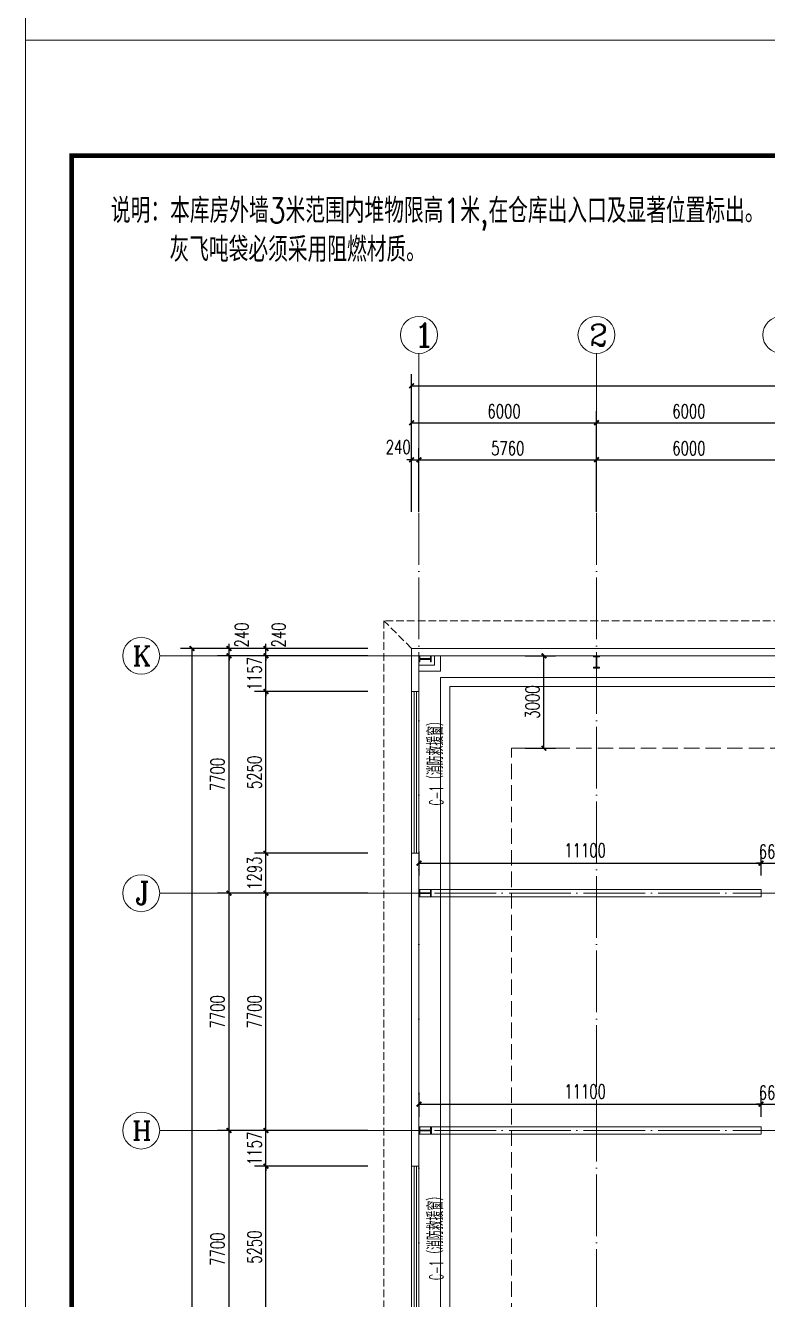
# Model space of a CAD drawing. Header units: inches. Extents: x -3733042 to -3450527, y 579159 to 997713.
# Drawn here: x -3561977 to -3537896, y 838057 to 879388 of the extents above; entities that cross this region are included whole.
import ezdxf

# ---------------------------------------------------------------- set-up
doc = ezdxf.new("R2010")
doc.units = ezdxf.units.IN
doc.header["$LTSCALE"] = 1000
doc.header["$MEASUREMENT"] = 0
doc.linetypes.add('DASH', pattern=[0.35, 0.25, -0.1])
doc.linetypes.add('DOTE', pattern=[2.42, 2, -0.2, 0.02, -0.2])
doc.layers.get('0').update_dxf_attribs({"lineweight": 18})
for name, color, linetype, lineweight in [('AXIS', 30, 'Continuous', 18), ('AXIS_TEXT', 7, 'Continuous', 18), ('COLUMN', 34, 'Continuous', 18), ('DOTE', 14, 'DOTE', 18), ('GROUND', 5, 'DASH', 18), ('PUB_DIM', 3, 'Continuous', 18), ('PUB_TEXT', 7, 'Continuous', 18), ('PUB_TITLE', 153, 'Continuous', 18), ('SURFACE', 255, 'Continuous', 18), ('WALL', 6, 'Continuous', 18), ('WINDOW', 4, 'Continuous', 18), ('WINDOW_TEXT', 7, 'Continuous', 18), ('地漏雨水管', 41, 'Continuous', 18)]:
    doc.layers.add(name, color=color, linetype=linetype, lineweight=lineweight)
doc.styles.add('_HZTXT', font='simplex.shx', dxfattribs={"width": 0.8, "bigfont": 'hztxt.shx'})
doc.styles.add('_TCH_AXIS', font='complex.shx', dxfattribs={"bigfont": 'gbcbig.shx'})
doc.styles.add('_TCH_DIM_T3', font='simplex.shx', dxfattribs={"width": 0.705882, "bigfont": 'gbcbig.shx'})
doc.styles.add('_TCH_WINDOW', font='simplex.shx', dxfattribs={"width": 0.7, "bigfont": 'gbcbig.shx'})
doc.styles.add('COMPLEX', font='complex.shx')
doc.dimstyles.new('_TCH_ARCH&&150', dxfattribs={"dimtxt": 446.25, "dimasz": 150, "dimexe": 375, "dimexo": 450, "dimgap": 150, "dimtad": 1, "dimdec": 0, "dimzin": 0, "dimdsep": 46, "dimtxsty": '_TCH_DIM_T3', "dimblk": 'ARCHTICK', "dimcen": 0.09, "dimdle": 300, "dimclrt": 7, "dimazin": 2, "dimtfac": 1, "dimtdec": 0, "dimtix": 1, "dimtmove": 2, "dimatfit": 3, "dimfxl": 1, "dimtolj": 1, "dimarcsym": 0})

# ---------------------------------------------------------------- blocks, each defined once
blk = doc.blocks.new('_ArchTick_2')
at = {"color": 0, "linetype": 'ByBlock'}
blk.add_lwpolyline([(-0.5, -0.5, 0.4, 0.4, 0), (0.5, 0.5, 0.4, 0.4, 0)], format="xyseb", dxfattribs=at)
blk = doc.blocks.new('*X159')
at = {"layer": 'PUB_DIM', "color": 0, "lineweight": -2}
for p, q in [((-3545757, 858939), (-3544776, 858939)), ((-3545151, 855939), (-3545151, 858939)), ((-3545757, 855939), (-3544776, 855939))]:
    blk.add_line(p, q, dxfattribs=at)
at = {"layer": 'PUB_DIM', "color": 0, "lineweight": -2, "xscale": 150, "yscale": 150, "zscale": 150}
for p, rotation in [((-3545151, 858939), 90), ((-3545151, 855939), 270)]:
    blk.add_blockref('_ArchTick_2', p, dxfattribs=dict(at, rotation=rotation))
at = {"layer": 'PUB_DIM', "color": 7, "insert": (-3545524, 857439), "char_height": 446.2, "width": 1620, "attachment_point": 5, "rotation": 90, "style": '_TCH_DIM_T3'}
blk.add_mtext('3000', dxfattribs=at)
blk = doc.blocks.new('_ARCHTICK')
at = {"color": 0, "linetype": 'ByBlock', "const_width": 0.4}
blk.add_lwpolyline([(-0.5, -0.5), (0.5, 0.5)], dxfattribs=at)
blk = doc.blocks.new('*X257')
at = {"layer": 'PUB_DIM', "color": 0, "lineweight": -2}
for p, q in [((-3549206, 843989), (-3549206, 844768)), ((-3549206, 844393), (-3538106, 844393)), ((-3538106, 843989), (-3538106, 844768))]:
    blk.add_line(p, q, dxfattribs=at)
at = {"layer": 'PUB_DIM', "color": 0, "lineweight": -2, "xscale": 150, "yscale": 150, "zscale": 150, "rotation": 180}
blk.add_blockref('_ArchTick_2', (-3549206, 844393), dxfattribs=at)
at = {"layer": 'PUB_DIM', "color": 0, "lineweight": -2, "xscale": 150, "yscale": 150, "zscale": 150}
blk.add_blockref('_ArchTick_2', (-3538106, 844393), dxfattribs=at)
at = {"layer": 'PUB_DIM', "color": 7, "insert": (-3543816, 844806), "char_height": 446.2, "width": 1710, "attachment_point": 5, "style": '_TCH_DIM_T3'}
blk.add_mtext('11100', dxfattribs=at)
blk = doc.blocks.new('*X258')
at = {"layer": 'PUB_DIM', "color": 0, "lineweight": -2}
for p, q in [((-3538106, 844393), (-3538256, 844393)), ((-3538106, 843989), (-3538106, 844768)), ((-3538106, 844393), (-3537446, 844393)), ((-3537446, 843989), (-3537446, 844768)), ((-3537446, 844393), (-3537296, 844393))]:
    blk.add_line(p, q, dxfattribs=at)
at = {"layer": 'PUB_DIM', "color": 0, "lineweight": -2, "xscale": 150, "yscale": 150, "zscale": 150}
blk.add_blockref('_ArchTick_2', (-3538106, 844393), dxfattribs=at)
at = {"layer": 'PUB_DIM', "color": 0, "lineweight": -2, "xscale": 150, "yscale": 150, "zscale": 150, "rotation": 180}
blk.add_blockref('_ArchTick_2', (-3537446, 844393), dxfattribs=at)
at = {"layer": 'PUB_DIM', "color": 7, "insert": (-3537776, 844767), "char_height": 446.2, "width": 1215, "attachment_point": 5, "style": '_TCH_DIM_T3'}
blk.add_mtext('660', dxfattribs=at)
blk = doc.blocks.new('*X262')
at = {"layer": 'PUB_DIM', "color": 0, "lineweight": -2}
for p, q in [((-3549206, 851809), (-3549206, 852588)), ((-3538106, 851809), (-3538106, 852588)), ((-3549206, 852213), (-3538106, 852213))]:
    blk.add_line(p, q, dxfattribs=at)
at = {"layer": 'PUB_DIM', "color": 0, "lineweight": -2, "xscale": 150, "yscale": 150, "zscale": 150, "rotation": 180}
blk.add_blockref('_ArchTick_2', (-3549206, 852213), dxfattribs=at)
at = {"layer": 'PUB_DIM', "color": 0, "lineweight": -2, "xscale": 150, "yscale": 150, "zscale": 150}
blk.add_blockref('_ArchTick_2', (-3538106, 852213), dxfattribs=at)
at = {"layer": 'PUB_DIM', "color": 7, "insert": (-3543816, 852626), "char_height": 446.2, "width": 1710, "attachment_point": 5, "style": '_TCH_DIM_T3'}
blk.add_mtext('11100', dxfattribs=at)
blk = doc.blocks.new('*X263')
at = {"layer": 'PUB_DIM', "color": 0, "lineweight": -2}
for p, q in [((-3538106, 851809), (-3538106, 852588)), ((-3537446, 851809), (-3537446, 852588)), ((-3538106, 852213), (-3538256, 852213)), ((-3538106, 852213), (-3537446, 852213)), ((-3537446, 852213), (-3537296, 852213))]:
    blk.add_line(p, q, dxfattribs=at)
at = {"layer": 'PUB_DIM', "color": 0, "lineweight": -2, "xscale": 150, "yscale": 150, "zscale": 150}
blk.add_blockref('_ArchTick_2', (-3538106, 852213), dxfattribs=at)
at = {"layer": 'PUB_DIM', "color": 0, "lineweight": -2, "xscale": 150, "yscale": 150, "zscale": 150, "rotation": 180}
blk.add_blockref('_ArchTick_2', (-3537446, 852213), dxfattribs=at)
at = {"layer": 'PUB_DIM', "color": 7, "insert": (-3537776, 852587), "char_height": 446.2, "width": 1215, "attachment_point": 5, "style": '_TCH_DIM_T3'}
blk.add_mtext('660', dxfattribs=at)
blk = doc.blocks.new('*X410')
at = {"layer": 'AXIS', "color": 0, "lineweight": -2}
for p, q in [((-3549447, 863615), (-3549447, 865675)), ((-3549207, 863615), (-3549207, 865675)), ((-3549447, 865300), (-3549597, 865300)), ((-3549447, 865300), (-3549207, 865300)), ((-3549207, 865300), (-3549057, 865300))]:
    blk.add_line(p, q, dxfattribs=at)
at = {"layer": 'AXIS', "color": 0, "lineweight": -2, "xscale": 150, "yscale": 150, "zscale": 150}
blk.add_blockref('_ArchTick_2', (-3549447, 865300), dxfattribs=at)
at = {"layer": 'AXIS', "color": 0, "lineweight": -2, "xscale": 150, "yscale": 150, "zscale": 150, "rotation": 180}
blk.add_blockref('_ArchTick_2', (-3549207, 865300), dxfattribs=at)
at = {"layer": 'AXIS', "color": 7, "insert": (-3549881, 865712), "char_height": 446.2, "width": 1215, "attachment_point": 5, "style": '_TCH_DIM_T3'}
blk.add_mtext('240', dxfattribs=at)
blk = doc.blocks.new('*X411')
at = {"layer": 'AXIS', "color": 0, "lineweight": -2}
for p, q in [((-3549207, 863615), (-3549207, 865675)), ((-3543447, 863615), (-3543447, 865675)), ((-3549207, 865300), (-3543447, 865300))]:
    blk.add_line(p, q, dxfattribs=at)
at = {"layer": 'AXIS', "color": 0, "lineweight": -2, "xscale": 150, "yscale": 150, "zscale": 150, "rotation": 180}
blk.add_blockref('_ArchTick_2', (-3549207, 865300), dxfattribs=at)
at = {"layer": 'AXIS', "color": 0, "lineweight": -2, "xscale": 150, "yscale": 150, "zscale": 150}
blk.add_blockref('_ArchTick_2', (-3543447, 865300), dxfattribs=at)
at = {"layer": 'AXIS', "color": 7, "insert": (-3546327, 865673), "char_height": 446.2, "width": 1620, "attachment_point": 5, "style": '_TCH_DIM_T3'}
blk.add_mtext('5760', dxfattribs=at)
blk = doc.blocks.new('*X412')
at = {"layer": 'AXIS', "color": 0, "lineweight": -2}
for p, q in [((-3543447, 863615), (-3543447, 865675)), ((-3537447, 863615), (-3537447, 865675)), ((-3543447, 865300), (-3537447, 865300))]:
    blk.add_line(p, q, dxfattribs=at)
at = {"layer": 'AXIS', "color": 0, "lineweight": -2, "xscale": 150, "yscale": 150, "zscale": 150, "rotation": 180}
blk.add_blockref('_ArchTick_2', (-3543447, 865300), dxfattribs=at)
at = {"layer": 'AXIS', "color": 0, "lineweight": -2, "xscale": 150, "yscale": 150, "zscale": 150}
blk.add_blockref('_ArchTick_2', (-3537447, 865300), dxfattribs=at)
at = {"layer": 'AXIS', "color": 7, "insert": (-3540447, 865673), "char_height": 446.2, "width": 1665, "attachment_point": 5, "style": '_TCH_DIM_T3'}
blk.add_mtext('6000', dxfattribs=at)
blk = doc.blocks.new('*X420')
at = {"layer": 'AXIS', "color": 0, "lineweight": -2}
for p, q in [((-3549447, 864815), (-3549447, 866875)), ((-3543447, 864815), (-3543447, 866875)), ((-3549447, 866500), (-3543447, 866500))]:
    blk.add_line(p, q, dxfattribs=at)
at = {"layer": 'AXIS', "color": 0, "lineweight": -2, "xscale": 150, "yscale": 150, "zscale": 150, "rotation": 180}
blk.add_blockref('_ArchTick_2', (-3549447, 866500), dxfattribs=at)
at = {"layer": 'AXIS', "color": 0, "lineweight": -2, "xscale": 150, "yscale": 150, "zscale": 150}
blk.add_blockref('_ArchTick_2', (-3543447, 866500), dxfattribs=at)
at = {"layer": 'AXIS', "color": 7, "insert": (-3546447, 866873), "char_height": 446.2, "width": 1665, "attachment_point": 5, "style": '_TCH_DIM_T3'}
blk.add_mtext('6000', dxfattribs=at)
blk = doc.blocks.new('*X421')
at = {"layer": 'AXIS', "color": 0, "lineweight": -2}
for p, q in [((-3543447, 864815), (-3543447, 866875)), ((-3537447, 864815), (-3537447, 866875)), ((-3543447, 866500), (-3537447, 866500))]:
    blk.add_line(p, q, dxfattribs=at)
at = {"layer": 'AXIS', "color": 0, "lineweight": -2, "xscale": 150, "yscale": 150, "zscale": 150, "rotation": 180}
blk.add_blockref('_ArchTick_2', (-3543447, 866500), dxfattribs=at)
at = {"layer": 'AXIS', "color": 0, "lineweight": -2, "xscale": 150, "yscale": 150, "zscale": 150}
blk.add_blockref('_ArchTick_2', (-3537447, 866500), dxfattribs=at)
at = {"layer": 'AXIS', "color": 7, "insert": (-3540447, 866873), "char_height": 446.2, "width": 1665, "attachment_point": 5, "style": '_TCH_DIM_T3'}
blk.add_mtext('6000', dxfattribs=at)
blk = doc.blocks.new('*X426')
at = {"layer": 'AXIS', "color": 0, "lineweight": -2}
for p, q in [((-3549447, 864815), (-3549447, 868075)), ((-3513447, 864815), (-3513447, 868075)), ((-3549447, 867700), (-3513447, 867700))]:
    blk.add_line(p, q, dxfattribs=at)
at = {"layer": 'AXIS', "color": 0, "lineweight": -2, "xscale": 150, "yscale": 150, "zscale": 150, "rotation": 180}
blk.add_blockref('_ArchTick_2', (-3549447, 867700), dxfattribs=at)
at = {"layer": 'AXIS', "color": 0, "lineweight": -2, "xscale": 150, "yscale": 150, "zscale": 150}
blk.add_blockref('_ArchTick_2', (-3513447, 867700), dxfattribs=at)
at = {"layer": 'AXIS', "color": 7, "insert": (-3531447, 868073), "char_height": 446.2, "width": 2070, "attachment_point": 5, "style": '_TCH_DIM_T3'}
blk.add_mtext('36000', dxfattribs=at)
blk = doc.blocks.new('*X570')
at = {"layer": 'AXIS', "color": 0, "lineweight": -2}
for p, q in [((-3550872, 842383), (-3554547, 842383)), ((-3554172, 837133), (-3554172, 842383)), ((-3550872, 837133), (-3554547, 837133))]:
    blk.add_line(p, q, dxfattribs=at)
at = {"layer": 'AXIS', "color": 0, "lineweight": -2, "xscale": 150, "yscale": 150, "zscale": 150}
for p, rotation in [((-3554172, 842383), 90), ((-3554172, 837133), 270)]:
    blk.add_blockref('_ArchTick_2', p, dxfattribs=dict(at, rotation=rotation))
at = {"layer": 'AXIS', "color": 7, "insert": (-3554545, 839758), "char_height": 446.2, "width": 1575, "attachment_point": 5, "rotation": 90, "style": '_TCH_DIM_T3'}
blk.add_mtext('5250', dxfattribs=at)
blk = doc.blocks.new('*X571')
at = {"layer": 'AXIS', "color": 0, "lineweight": -2}
for p, q in [((-3554172, 843539), (-3554172, 843689)), ((-3550872, 843539), (-3554547, 843539)), ((-3554172, 842383), (-3554172, 843539)), ((-3550872, 842383), (-3554547, 842383)), ((-3554172, 842383), (-3554172, 842233))]:
    blk.add_line(p, q, dxfattribs=at)
at = {"layer": 'AXIS', "color": 0, "lineweight": -2, "xscale": 150, "yscale": 150, "zscale": 150}
for p, rotation in [((-3554172, 843539), 270), ((-3554172, 842383), 90)]:
    blk.add_blockref('_ArchTick_2', p, dxfattribs=dict(at, rotation=rotation))
at = {"layer": 'AXIS', "color": 7, "insert": (-3554545, 842961), "char_height": 446.2, "width": 1350, "attachment_point": 5, "rotation": 90, "style": '_TCH_DIM_T3'}
blk.add_mtext('1157', dxfattribs=at)
blk = doc.blocks.new('*X572')
at = {"layer": 'AXIS', "color": 0, "lineweight": -2}
for p, q in [((-3550872, 851239), (-3554547, 851239)), ((-3554172, 843539), (-3554172, 851239)), ((-3550872, 843539), (-3554547, 843539))]:
    blk.add_line(p, q, dxfattribs=at)
at = {"layer": 'AXIS', "color": 0, "lineweight": -2, "xscale": 150, "yscale": 150, "zscale": 150}
for p, rotation in [((-3554172, 851239), 90), ((-3554172, 843539), 270)]:
    blk.add_blockref('_ArchTick_2', p, dxfattribs=dict(at, rotation=rotation))
at = {"layer": 'AXIS', "color": 7, "insert": (-3554545, 847389), "char_height": 446.2, "width": 1665, "attachment_point": 5, "rotation": 90, "style": '_TCH_DIM_T3'}
blk.add_mtext('7700', dxfattribs=at)
blk = doc.blocks.new('*X573')
at = {"layer": 'AXIS', "color": 0, "lineweight": -2}
for p, q in [((-3554172, 852533), (-3554172, 852683)), ((-3550872, 852533), (-3554547, 852533)), ((-3554172, 851239), (-3554172, 852533)), ((-3550872, 851239), (-3554547, 851239)), ((-3554172, 851239), (-3554172, 851089))]:
    blk.add_line(p, q, dxfattribs=at)
at = {"layer": 'AXIS', "color": 0, "lineweight": -2, "xscale": 150, "yscale": 150, "zscale": 150}
for p, rotation in [((-3554172, 852533), 270), ((-3554172, 851239), 90)]:
    blk.add_blockref('_ArchTick_2', p, dxfattribs=dict(at, rotation=rotation))
at = {"layer": 'AXIS', "color": 7, "insert": (-3554545, 851886), "char_height": 446.2, "width": 1485, "attachment_point": 5, "rotation": 90, "style": '_TCH_DIM_T3'}
blk.add_mtext('1293', dxfattribs=at)
blk = doc.blocks.new('*X574')
at = {"layer": 'AXIS', "color": 0, "lineweight": -2}
for p, q in [((-3550872, 857783), (-3554547, 857783)), ((-3554172, 852533), (-3554172, 857783)), ((-3550872, 852533), (-3554547, 852533))]:
    blk.add_line(p, q, dxfattribs=at)
at = {"layer": 'AXIS', "color": 0, "lineweight": -2, "xscale": 150, "yscale": 150, "zscale": 150}
for p, rotation in [((-3554172, 857783), 90), ((-3554172, 852533), 270)]:
    blk.add_blockref('_ArchTick_2', p, dxfattribs=dict(at, rotation=rotation))
at = {"layer": 'AXIS', "color": 7, "insert": (-3554545, 855158), "char_height": 446.2, "width": 1575, "attachment_point": 5, "rotation": 90, "style": '_TCH_DIM_T3'}
blk.add_mtext('5250', dxfattribs=at)
blk = doc.blocks.new('*X575')
at = {"layer": 'AXIS', "color": 0, "lineweight": -2}
for p, q in [((-3550872, 858939), (-3554547, 858939)), ((-3554172, 858939), (-3554172, 859089)), ((-3554172, 857783), (-3554172, 858939)), ((-3550872, 857783), (-3554547, 857783)), ((-3554172, 857783), (-3554172, 857633))]:
    blk.add_line(p, q, dxfattribs=at)
at = {"layer": 'AXIS', "color": 0, "lineweight": -2, "xscale": 150, "yscale": 150, "zscale": 150}
for p, rotation in [((-3554172, 858939), 270), ((-3554172, 857783), 90)]:
    blk.add_blockref('_ArchTick_2', p, dxfattribs=dict(at, rotation=rotation))
at = {"layer": 'AXIS', "color": 7, "insert": (-3554545, 858361), "char_height": 446.2, "width": 1350, "attachment_point": 5, "rotation": 90, "style": '_TCH_DIM_T3'}
blk.add_mtext('1157', dxfattribs=at)
blk = doc.blocks.new('*X576')
at = {"layer": 'AXIS', "color": 0, "lineweight": -2}
for p, q in [((-3554172, 859179), (-3554172, 859329)), ((-3550872, 859179), (-3554547, 859179)), ((-3550872, 858939), (-3554547, 858939)), ((-3554172, 858939), (-3554172, 859179)), ((-3554172, 858939), (-3554172, 858789))]:
    blk.add_line(p, q, dxfattribs=at)
at = {"layer": 'AXIS', "color": 0, "lineweight": -2, "xscale": 150, "yscale": 150, "zscale": 150}
for p, rotation in [((-3554172, 859179), 270), ((-3554172, 858939), 90)]:
    blk.add_blockref('_ArchTick_2', p, dxfattribs=dict(at, rotation=rotation))
at = {"layer": 'AXIS', "color": 7, "insert": (-3553759, 859613), "char_height": 446.2, "width": 1215, "attachment_point": 5, "rotation": 90, "style": '_TCH_DIM_T3'}
blk.add_mtext('240', dxfattribs=at)
blk = doc.blocks.new('*X584')
at = {"layer": 'AXIS', "color": 0, "lineweight": -2}
for p, q in [((-3552072, 843539), (-3555747, 843539)), ((-3555372, 835839), (-3555372, 843539)), ((-3552072, 835839), (-3555747, 835839))]:
    blk.add_line(p, q, dxfattribs=at)
at = {"layer": 'AXIS', "color": 0, "lineweight": -2, "xscale": 150, "yscale": 150, "zscale": 150}
for p, rotation in [((-3555372, 843539), 90), ((-3555372, 835839), 270)]:
    blk.add_blockref('_ArchTick_2', p, dxfattribs=dict(at, rotation=rotation))
at = {"layer": 'AXIS', "color": 7, "insert": (-3555745, 839689), "char_height": 446.2, "width": 1665, "attachment_point": 5, "rotation": 90, "style": '_TCH_DIM_T3'}
blk.add_mtext('7700', dxfattribs=at)
blk = doc.blocks.new('*X585')
at = {"layer": 'AXIS', "color": 0, "lineweight": -2}
for p, q in [((-3552072, 851239), (-3555747, 851239)), ((-3555372, 843539), (-3555372, 851239)), ((-3552072, 843539), (-3555747, 843539))]:
    blk.add_line(p, q, dxfattribs=at)
at = {"layer": 'AXIS', "color": 0, "lineweight": -2, "xscale": 150, "yscale": 150, "zscale": 150}
for p, rotation in [((-3555372, 851239), 90), ((-3555372, 843539), 270)]:
    blk.add_blockref('_ArchTick_2', p, dxfattribs=dict(at, rotation=rotation))
at = {"layer": 'AXIS', "color": 7, "insert": (-3555745, 847389), "char_height": 446.2, "width": 1665, "attachment_point": 5, "rotation": 90, "style": '_TCH_DIM_T3'}
blk.add_mtext('7700', dxfattribs=at)
blk = doc.blocks.new('*X586')
at = {"layer": 'AXIS', "color": 0, "lineweight": -2}
for p, q in [((-3552072, 858939), (-3555747, 858939)), ((-3555372, 851239), (-3555372, 858939)), ((-3552072, 851239), (-3555747, 851239))]:
    blk.add_line(p, q, dxfattribs=at)
at = {"layer": 'AXIS', "color": 0, "lineweight": -2, "xscale": 150, "yscale": 150, "zscale": 150}
for p, rotation in [((-3555372, 858939), 90), ((-3555372, 851239), 270)]:
    blk.add_blockref('_ArchTick_2', p, dxfattribs=dict(at, rotation=rotation))
at = {"layer": 'AXIS', "color": 7, "insert": (-3555745, 855089), "char_height": 446.2, "width": 1665, "attachment_point": 5, "rotation": 90, "style": '_TCH_DIM_T3'}
blk.add_mtext('7700', dxfattribs=at)
blk = doc.blocks.new('*X587')
at = {"layer": 'AXIS', "color": 0, "lineweight": -2}
for p, q in [((-3555372, 859179), (-3555372, 859329)), ((-3552072, 859179), (-3555747, 859179)), ((-3552072, 858939), (-3555747, 858939)), ((-3555372, 858939), (-3555372, 859179)), ((-3555372, 858939), (-3555372, 858789))]:
    blk.add_line(p, q, dxfattribs=at)
at = {"layer": 'AXIS', "color": 0, "lineweight": -2, "xscale": 150, "yscale": 150, "zscale": 150}
for p, rotation in [((-3555372, 859179), 270), ((-3555372, 858939), 90)]:
    blk.add_blockref('_ArchTick_2', p, dxfattribs=dict(at, rotation=rotation))
at = {"layer": 'AXIS', "color": 7, "insert": (-3554959, 859613), "char_height": 446.2, "width": 1215, "attachment_point": 5, "rotation": 90, "style": '_TCH_DIM_T3'}
blk.add_mtext('240', dxfattribs=at)
blk = doc.blocks.new('*X588')
at = {"layer": 'AXIS', "color": 0, "lineweight": -2}
for p, q in [((-3552072, 859179), (-3556947, 859179)), ((-3556572, 789399), (-3556572, 859179)), ((-3552072, 789399), (-3556947, 789399))]:
    blk.add_line(p, q, dxfattribs=at)
at = {"layer": 'AXIS', "color": 0, "lineweight": -2, "xscale": 150, "yscale": 150, "zscale": 150}
for p, rotation in [((-3556572, 859179), 90), ((-3556572, 789399), 270)]:
    blk.add_blockref('_ArchTick_2', p, dxfattribs=dict(at, rotation=rotation))
at = {"layer": 'AXIS', "color": 7, "insert": (-3556945, 824289), "char_height": 446.2, "width": 2115, "attachment_point": 5, "rotation": 90, "style": '_TCH_DIM_T3'}
blk.add_mtext('69780', dxfattribs=at)
blk = doc.blocks.new('_AXISO')
blk.add_circle((0, 0), 0.5)
at = {"layer": 'AXIS_TEXT', "style": 'COMPLEX', "width": 1.04167}
blk.add_attdef('A', (-0.25, -0.28), '', height=0.56, dxfattribs=at)
blk = doc.blocks.new('$WINLIB2D$00000001')
at = {"color": 0}
for points in [[(-0.5, 0.5), (-0.5, -0.5)], [(-0.5, 0.5), (0.5, 0.5)], [(0.5, -0.5), (0.5, 0.5)], [(0.5, 0.1667), (-0.5, 0.1667)], [(0.5, -0.1667), (-0.5, -0.1667)], [(-0.5, -0.5), (0.5, -0.5)]]:
    blk.add_lwpolyline(points, dxfattribs=at)

msp = doc.modelspace()

# ---------------------------------------------------------------- linework, layer by layer
msp.add_lwpolyline([(-3549446.4, 859179.3), (-3513446.4, 859179.3), (-3513446.4, 789399.3), (-3549446.4, 789399.3)], close=True)
at = {"layer": 'AXIS'}
for p, q in [((-3549207, 864365.3), (-3549207, 868749.7)), ((-3543447, 864365.3), (-3543447, 868749.7)), ((-3551621.9, 858939.3), (-3557621.9, 858939.3)), ((-3551621.9, 851239.3), (-3557621.9, 851239.3)), ((-3551621.9, 843539.3), (-3557621.9, 843539.3))]:
    msp.add_line(p, q, dxfattribs=at)
at = {"layer": 'COLUMN'}
for p, q in [((-3549176.4, 858939.3), (-3549206.4, 858939.3)), ((-3549206.4, 858939.3), (-3549206.4, 858739.3)), ((-3549176.4, 858854.3), (-3549176.4, 858939.3)), ((-3548836.4, 858854.3), (-3549176.4, 858854.3)), ((-3548806.4, 858939.3), (-3548836.4, 858939.3)), ((-3548836.4, 858939.3), (-3548836.4, 858854.3)), ((-3548806.4, 858739.3), (-3548806.4, 858939.3)), ((-3543347, 858939.3), (-3543547, 858939.3)), ((-3543547, 858939.3), (-3543547, 858909.3)), ((-3543547, 858909.3), (-3543462, 858909.3)), ((-3543462, 858909.3), (-3543462, 858569.3)), ((-3543432, 858569.3), (-3543432, 858909.3)), ((-3543432, 858909.3), (-3543347, 858909.3)), ((-3543347, 858909.3), (-3543347, 858939.3)), ((-3549206.4, 858739.3), (-3549176.4, 858739.3)), ((-3549176.4, 858739.3), (-3549176.4, 858824.3)), ((-3549176.4, 858824.3), (-3548836.4, 858824.3)), ((-3548836.4, 858824.3), (-3548836.4, 858739.3)), ((-3548836.4, 858739.3), (-3548806.4, 858739.3)), ((-3543462, 858569.3), (-3543547, 858569.3)), ((-3543547, 858569.3), (-3543547, 858539.3)), ((-3543547, 858539.3), (-3543347, 858539.3)), ((-3543347, 858569.3), (-3543432, 858569.3)), ((-3543347, 858539.3), (-3543347, 858569.3)), ((-3549176.4, 851339.3), (-3549206.4, 851339.3)), ((-3549206.4, 851339.3), (-3549206.4, 851139.3)), ((-3549206.4, 851139.3), (-3549176.4, 851139.3)), ((-3549176.4, 851254.3), (-3549176.4, 851339.3)), ((-3548836.4, 851254.3), (-3549176.4, 851254.3)), ((-3549176.4, 851139.3), (-3549176.4, 851224.3)), ((-3549176.4, 851224.3), (-3548836.4, 851224.3)), ((-3548806.4, 851339.3), (-3548836.4, 851339.3)), ((-3548836.4, 851339.3), (-3548836.4, 851254.3)), ((-3548836.4, 851224.3), (-3548836.4, 851139.3)), ((-3548836.4, 851139.3), (-3548806.4, 851139.3)), ((-3548806.4, 851139.3), (-3548806.4, 851339.3)), ((-3549175.7, 843639.3), (-3549205.7, 843639.3)), ((-3549205.7, 843639.3), (-3549205.7, 843439.3)), ((-3549175.7, 843554.3), (-3549175.7, 843639.3)), ((-3548835.7, 843554.3), (-3549175.7, 843554.3)), ((-3548805.7, 843639.3), (-3548835.7, 843639.3)), ((-3548835.7, 843639.3), (-3548835.7, 843554.3)), ((-3548805.7, 843439.3), (-3548805.7, 843639.3)), ((-3549205.7, 843439.3), (-3549175.7, 843439.3)), ((-3549175.7, 843439.3), (-3549175.7, 843524.3)), ((-3549175.7, 843524.3), (-3548835.7, 843524.3)), ((-3548835.7, 843524.3), (-3548835.7, 843439.3)), ((-3548835.7, 843439.3), (-3548805.7, 843439.3))]:
    msp.add_line(p, q, dxfattribs=at)
at = {"layer": 'DOTE'}
for p, q in [((-3549207, 786875), (-3549207, 863576.4)), ((-3543447, 786875), (-3543447, 863576.4)), ((-3551803, 858939.3), (-3510401.2, 858939.3)), ((-3551124.3, 858939.3), (-3511272.1, 858939.3)), ((-3551124.3, 851239.3), (-3511272.1, 851239.3)), ((-3551124.3, 843539.3), (-3511272.1, 843539.3))]:
    msp.add_line(p, q, dxfattribs=at)
at = {"layer": 'GROUND'}
msp.add_line((-3549446.4, 859179.3), (-3550346.4, 860079.3), dxfattribs=at)
msp.add_lwpolyline([(-3537447, 860079.3), (-3550346.4, 860079.3), (-3550346.4, 788499.3), (-3537447, 788499.3)], dxfattribs=at)
at = {"layer": 'PUB_TITLE'}
for points in [[(-3561976.8, 878912.6), (-3477876.8, 878912.6), (-3477876.8, 938312.6), (-3561976.8, 938312.6)], [(-3561976.8, 767462.6), (-3498976.8, 767462.6), (-3498976.8, 878912.6), (-3561976.8, 878912.6)]]:
    msp.add_lwpolyline(points, close=True, dxfattribs=at)
msp.add_lwpolyline([(-3560476.8, 768962.6, 150, 150, 0), (-3500476.8, 768962.6, 150, 150, 0), (-3500476.8, 875162.6, 150, 150, 0), (-3560476.8, 875162.6, 150, 150, 0)], format="xyseb", close=True, dxfattribs=at)
at = {"layer": 'SURFACE', "linetype": 'DASH', "ltscale": 2}
msp.add_lwpolyline([(-3546207, 855939.3), (-3516686.4, 855939.3), (-3516686.4, 792639.3), (-3546207, 792639.3)], close=True, dxfattribs=at)
at = {"layer": 'WALL'}
for p, q in [((-3549446.4, 859179.3), (-3549446.4, 858539.3)), ((-3548607, 859179.3), (-3549446.4, 859179.3)), ((-3549206.4, 858939.3), (-3549206.4, 858639.3)), ((-3548707, 858939.3), (-3549206.4, 858939.3)), ((-3548707, 858639.3), (-3548707, 858939.3)), ((-3536947, 859179.3), (-3548607, 859179.3)), ((-3548507, 858439.3), (-3548507, 858939.3)), ((-3548507, 858939.3), (-3536947, 858939.3)), ((-3549446.4, 858539.3), (-3549446.4, 857782.7)), ((-3549206.4, 858639.3), (-3548707, 858639.3)), ((-3549206.4, 858439.3), (-3548507, 858439.3)), ((-3549206.4, 857782.7), (-3549206.4, 858439.3)), ((-3549446.4, 857782.7), (-3549206.4, 857782.7)), ((-3549206.4, 852532.7), (-3549446.4, 852532.7)), ((-3549446.4, 852532.7), (-3549446.4, 851239.3)), ((-3549206.4, 851359.3), (-3549206.4, 852532.7)), ((-3549446.4, 851239.3), (-3549446.4, 843539.3)), ((-3549206.4, 851359.3), (-3538107, 851359.3)), ((-3549206.4, 851119.3), (-3538107, 851119.3)), ((-3549206.4, 851119.3), (-3549206.4, 843659.3)), ((-3538107, 851359.3), (-3538107, 851119.3)), ((-3549206.4, 843659.3), (-3538106.4, 843659.3)), ((-3538106.4, 843659.3), (-3538106.4, 843419.3)), ((-3549446.4, 843539.3), (-3549446.4, 842382.7)), ((-3549206.4, 843419.3), (-3538106.4, 843419.3)), ((-3549206.4, 842382.7), (-3549206.4, 843419.3)), ((-3549446.4, 842382.7), (-3549206.4, 842382.7))]:
    msp.add_line(p, q, dxfattribs=at)
at = {"layer": '地漏雨水管'}
for points in [[(-3548506.4, 790339.3), (-3514386.4, 790339.3), (-3514386.4, 858239.3), (-3548506.4, 858239.3)], [(-3548206.4, 790639.3), (-3514686.4, 790639.3), (-3514686.4, 857939.3), (-3548206.4, 857939.3)]]:
    msp.add_lwpolyline(points, close=True, dxfattribs=at)

# ---------------------------------------------------------------- block references
at = {"layer": 'AXIS'}
ref = msp.add_blockref('_AXISO', (-3549207, 869349.7), dxfattribs=dict(at, xscale=1200, yscale=1200, zscale=1200))
ref.add_attrib('A', '1', (-3549372.4, 868963.7), dxfattribs={"layer": 'AXIS_TEXT', "height": 772.1, "style": '_TCH_AXIS'})
ref = msp.add_blockref('_AXISO', (-3543447, 869349.7), dxfattribs=dict(at, xscale=1200, yscale=1200, zscale=1200))
ref.add_attrib('A', '2', (-3543680, 869000.3), dxfattribs={"layer": 'AXIS_TEXT', "height": 698.9, "style": '_TCH_AXIS'})
ref = msp.add_blockref('_AXISO', (-3537447, 869349.7), dxfattribs=dict(at, xscale=1200, yscale=1200, zscale=1200))
ref.add_attrib('A', '3', (-3537680, 869000.3), dxfattribs={"layer": 'AXIS_TEXT', "height": 698.9, "style": '_TCH_AXIS'})
ref = msp.add_blockref('_AXISO', (-3558221.9, 858939.3), dxfattribs=dict(at, xscale=1200, yscale=1200, zscale=1200))
ref.add_attrib('A', 'K', (-3558503.7, 858627.9), dxfattribs={"layer": 'AXIS_TEXT', "height": 622.9, "style": '_TCH_AXIS'})
ref = msp.add_blockref('_AXISO', (-3558221.9, 851239.3), dxfattribs=dict(at, xscale=1200, yscale=1200, zscale=1200))
ref.add_attrib('A', 'J', (-3558416.8, 850867.3), dxfattribs={"layer": 'AXIS_TEXT', "height": 744.1, "style": '_TCH_AXIS'})
ref = msp.add_blockref('_AXISO', (-3558221.9, 843539.3), dxfattribs=dict(at, xscale=1200, yscale=1200, zscale=1200))
ref.add_attrib('A', 'H', (-3558511.5, 843235.2), dxfattribs={"layer": 'AXIS_TEXT', "height": 608.3, "style": '_TCH_AXIS'})
at = {"layer": 'WINDOW', "xscale": 5250, "yscale": -240, "zscale": 5250, "rotation": 270}
for p in [(-3549326.4, 855157.7), (-3549326.4, 839757.7)]:
    msp.add_blockref('$WINLIB2D$00000001', p, dxfattribs=at)

# ---------------------------------------------------------------- texts
at = {"layer": 'PUB_TEXT', "style": '_HZTXT', "width": 0.8}
for s, p in [('说明：本库房外墙3米范围内堆物限高1米,在仓库出入口及显著位置标出。', (-3559203.9, 872982.4)), ('灰飞吨袋必须采用阻燃材质。', (-3557303.6, 871720.3))]:
    msp.add_text(s, height=800, dxfattribs=at).set_placement(p)
at = {"layer": 'WINDOW_TEXT', "style": '_TCH_WINDOW'}
for s, height, width, p in [('（消防救援窗）', 506.38, 0.7, (-3548423, 854748.7)), ('C-1', 446.25, 0.494118, (-3548423, 854087.2)), ('（消防救援窗）', 506.38, 0.7, (-3548423, 839348.7)), ('C-1', 446.25, 0.494118, (-3548423, 838687.2))]:
    msp.add_text(s, height=height, rotation=90, dxfattribs=dict(at, width=width)).set_placement(p)

# ---------------------------------------------------------------- dimensions: what is measured, and where the dimension line sits
at = {"layer": 'AXIS'}
for base, p1, p2, picture, middle in [((-3513447, 867699.7), (-3549447, 864365.3), (-3513447, 864365.3), '*X426', (-3531447, 868072.8)), ((-3543447, 866499.7), (-3549447, 864365.3), (-3543447, 864365.3), '*X420', (-3546447, 866872.8)), ((-3537447, 866499.7), (-3543447, 864365.3), (-3537447, 864365.3), '*X421', (-3540447, 866872.8)), ((-3543447, 865299.7), (-3549207, 863165.3), (-3543447, 863165.3), '*X411', (-3546327, 865672.8)), ((-3537447, 865299.7), (-3543447, 863165.3), (-3537447, 863165.3), '*X412', (-3540447, 865672.8))]:
    dim = msp.add_linear_dim(base=base, p1=p1, p2=p2, dimstyle='_TCH_ARCH&&150', override={"dimsah": 1, "dimtzin": 0}, dxfattribs=at)
    dim.commit()
    dim.dimension.update_dxf_attribs({"geometry": picture, "text_midpoint": middle})
dim = msp.add_linear_dim(base=(-3549207, 865299.7), p1=(-3549447, 863165.3), p2=(-3549207, 863165.3), dimstyle='_TCH_ARCH&&150', override={"dimsah": 1, "dimtzin": 0}, dxfattribs=at)
dim.commit()
dim.dimension.update_dxf_attribs({"geometry": '*X410', "text_midpoint": (-3549880.5, 865712.2), "dimtype": 160})
for base, p1, p2, picture, middle in [((-3555371.9, 859179.3), (-3551621.9, 858939.3), (-3551621.9, 859179.3), '*X587', (-3554959.4, 859612.8)), ((-3554171.9, 859179.3), (-3550421.9, 858939.3), (-3550421.9, 859179.3), '*X576', (-3553759.4, 859612.8))]:
    dim = msp.add_linear_dim(base=base, p1=p1, p2=p2, angle=90, dimstyle='_TCH_ARCH&&150', override={"dimsah": 1, "dimtzin": 0}, dxfattribs=at)
    dim.commit()
    dim.dimension.update_dxf_attribs({"geometry": picture, "text_midpoint": middle, "dimtype": 160})
for base, p1, p2, picture, middle in [((-3556571.9, 859179.3), (-3551621.9, 789399.3), (-3551621.9, 859179.3), '*X588', (-3556945, 824289.3)), ((-3555371.9, 858939.3), (-3551621.9, 851239.3), (-3551621.9, 858939.3), '*X586', (-3555745, 855089.3)), ((-3554171.9, 858939.3), (-3550421.9, 857782.7), (-3550421.9, 858939.3), '*X575', (-3554545, 858361)), ((-3554171.9, 857782.7), (-3550421.9, 852532.7), (-3550421.9, 857782.7), '*X574', (-3554545, 855157.7)), ((-3554171.9, 852532.7), (-3550421.9, 851239.3), (-3550421.9, 852532.7), '*X573', (-3554545, 851886)), ((-3555371.9, 851239.3), (-3551621.9, 843539.3), (-3551621.9, 851239.3), '*X585', (-3555745, 847389.3)), ((-3554171.9, 851239.3), (-3550421.9, 843539.3), (-3550421.9, 851239.3), '*X572', (-3554545, 847389.3)), ((-3555371.9, 843539.3), (-3551621.9, 835839.3), (-3551621.9, 843539.3), '*X584', (-3555745, 839689.3)), ((-3554171.9, 843539.3), (-3550421.9, 842382.7), (-3550421.9, 843539.3), '*X571', (-3554545, 842961)), ((-3554171.9, 842382.7), (-3550421.9, 837132.7), (-3550421.9, 842382.7), '*X570', (-3554545, 839757.7))]:
    dim = msp.add_linear_dim(base=base, p1=p1, p2=p2, angle=90, dimstyle='_TCH_ARCH&&150', override={"dimsah": 1, "dimtzin": 0}, dxfattribs=at)
    dim.commit()
    dim.dimension.update_dxf_attribs({"geometry": picture, "text_midpoint": middle})
at = {"layer": 'PUB_DIM'}
dim = msp.add_linear_dim(base=(-3545150.5, 858939.3), p1=(-3546207, 855939.3), p2=(-3546207, 858939.3), angle=90, dimstyle='_TCH_ARCH&&150', override={"dimsah": 1, "dimtzin": 0}, dxfattribs=at)
dim.commit()
dim.dimension.update_dxf_attribs({"geometry": '*X159', "text_midpoint": (-3545523.6, 857439.3)})
for base, p1, p2, picture, middle in [((-3538106.4, 852213.5), (-3549206.4, 851359.3), (-3538106.4, 851359.3), '*X262', (-3543816.4, 852626)), ((-3538106.4, 844393.5), (-3549206.4, 843539.3), (-3538106.4, 843539.3), '*X257', (-3543816.4, 844806))]:
    dim = msp.add_linear_dim(base=base, p1=p1, p2=p2, dimstyle='_TCH_ARCH&&150', override={"dimsah": 1, "dimtzin": 0}, dxfattribs=at)
    dim.commit()
    dim.dimension.update_dxf_attribs({"geometry": picture, "text_midpoint": middle, "dimtype": 160})
for base, p1, p2, picture, middle in [((-3537446.4, 852213.5), (-3538106.4, 851359.3), (-3537446.4, 851359.3), '*X263', (-3537776.4, 852586.6)), ((-3537446.4, 844393.5), (-3538106.4, 843539.3), (-3537446.4, 843539.3), '*X258', (-3537776.4, 844766.6))]:
    dim = msp.add_linear_dim(base=base, p1=p1, p2=p2, dimstyle='_TCH_ARCH&&150', override={"dimsah": 1, "dimtzin": 0}, dxfattribs=at)
    dim.commit()
    dim.dimension.update_dxf_attribs({"geometry": picture, "text_midpoint": middle})

doc.saveas('drawing.dxf')
